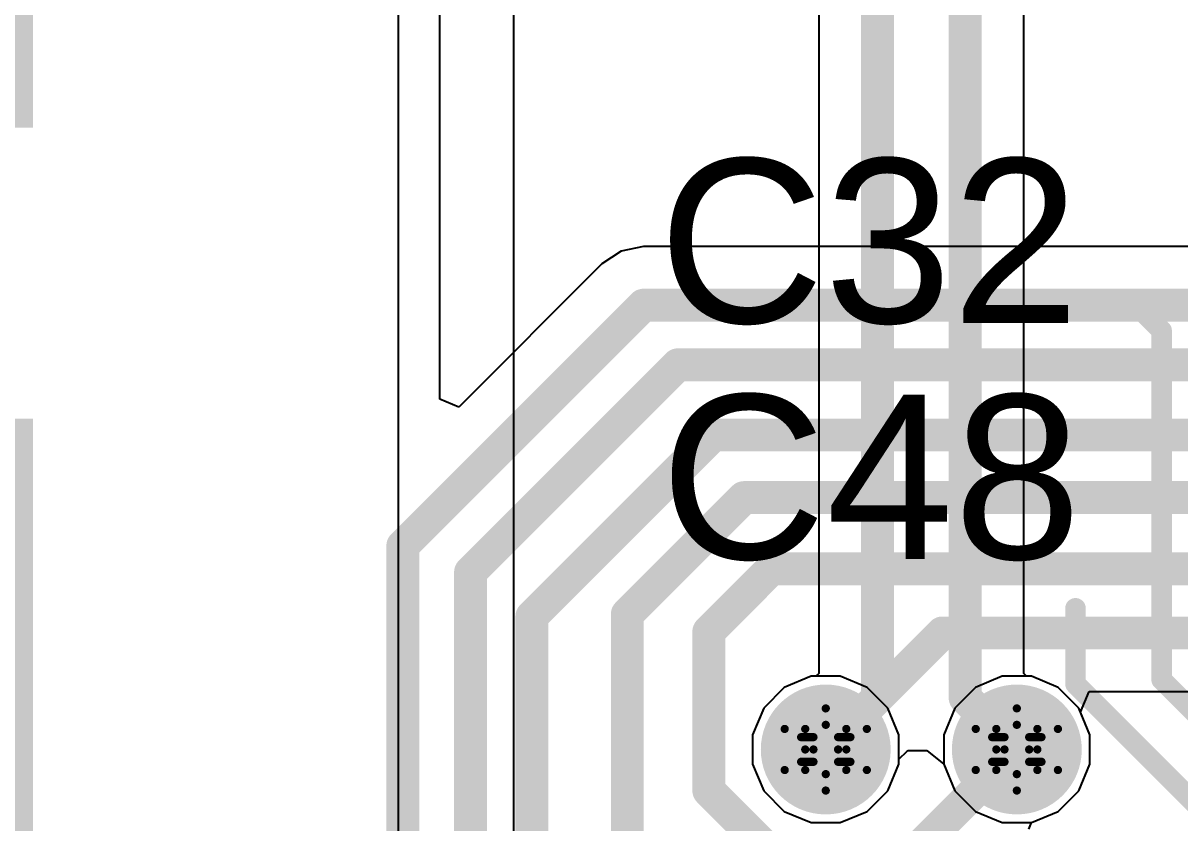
# Model space of a CAD drawing. Header units: inches. Extents: x -2.7 to 10.9, y -2.9 to 7.4.
# Drawn here: x -0.7064 to -0.4248, y 1.0058 to 1.2005 of the extents above; entities that cross this region are included whole.
import ezdxf

# ---------------------------------------------------------------- set-up
doc = ezdxf.new("R2010")
doc.units = ezdxf.units.IN
doc.header["$MEASUREMENT"] = 0
for name, color, linetype in [('Board Outline', 216, 'Continuous'), ('Bottom Layer', 5, 'Continuous'), ('Bottom Solder', 6, 'Continuous'), ('Drill Drawing', 1, 'Continuous'), ('Layer 2', 16, 'Continuous'), ('Layer 3', 76, 'Continuous'), ('Top Layer', 1, 'Continuous'), ('Top Overlay', 2, 'Continuous'), ('Top Solder', 216, 'Continuous'), ('Via Holes', 16, 'Continuous')]:
    doc.layers.add(name, color=color, linetype=linetype)
doc.styles.add('Arial', font='', dxfattribs={"height": 0.2})
doc.styles.get('Arial').set_extended_font_data('Arial')

# ---------------------------------------------------------------- blocks, each defined once
blk = doc.blocks.new('ESP_P_____A_______41')
at = {"layer": 'Top Layer'}
for points in [[(0.29528, 0.198), (0.27559, 0.198), (0.27559, 0.08701), (0.29528, 0.08701)], [(0.36614, 0.08701), (0.38583, 0.08701), (0.38583, 0.198), (0.36614, 0.198)], [(0.281, 0.08702), (0.281, 0.1067), (0.192, 0.1067), (0.192, 0.08702)], [(0.471, 0.08702), (0.471, 0.1067), (0.38, 0.1067), (0.38, 0.08702)]]:
    blk.add_hatch(color=1, dxfattribs=at).paths.add_polyline_path(points)

msp = doc.modelspace()

# ---------------------------------------------------------------- hatches: boundary and pattern name
at = {"layer": 'Bottom Layer'}
h = msp.add_hatch(color=5, dxfattribs=at)
edge = h.paths.add_edge_path()
edge.add_arc((-0.51102, 1.02363), 0.01181, 0, 360)
h = msp.add_hatch(color=5, dxfattribs=at)
edge = h.paths.add_edge_path()
edge.add_arc((-0.46451, 1.02363), 0.01181, 0, 360)
at = {"layer": 'Bottom Solder'}
h = msp.add_hatch(color=6, dxfattribs=at)
edge = h.paths.add_edge_path()
edge.add_arc((-0.51102, 1.02363), 0.01581, 0, 360)
h = msp.add_hatch(color=6, dxfattribs=at)
edge = h.paths.add_edge_path()
edge.add_arc((-0.46451, 1.02363), 0.01581, 0, 360)
at = {"layer": 'Layer 2'}
h = msp.add_hatch(color=16, dxfattribs=at)
edge = h.paths.add_edge_path()
edge.add_arc((-0.51102, 1.02363), 0.01181, 0, 360)
h = msp.add_hatch(color=16, dxfattribs=at)
edge = h.paths.add_edge_path()
edge.add_arc((-0.46451, 1.02363), 0.01181, 0, 360)
at = {"layer": 'Layer 3'}
h = msp.add_hatch(color=76, dxfattribs=at)
edge = h.paths.add_edge_path()
edge.add_arc((-0.51102, 1.02363), 0.01181, 0, 360)
h = msp.add_hatch(color=76, dxfattribs=at)
edge = h.paths.add_edge_path()
edge.add_arc((-0.46451, 1.02363), 0.01181, 0, 360)
at = {"layer": 'Top Layer'}
h = msp.add_hatch(color=1, dxfattribs=at)
edge = h.paths.add_edge_path()
edge.add_arc((-0.51102, 1.02363), 0.01181, 0, 360)
h = msp.add_hatch(color=1, dxfattribs=at)
edge = h.paths.add_edge_path()
edge.add_arc((-0.46451, 1.02363), 0.01181, 0, 360)
at = {"layer": 'Top Solder'}
h = msp.add_hatch(color=216, dxfattribs=at)
edge = h.paths.add_edge_path()
edge.add_arc((-0.51102, 1.02363), 0.01581, 0, 360)
h = msp.add_hatch(color=216, dxfattribs=at)
edge = h.paths.add_edge_path()
edge.add_arc((-0.46451, 1.02363), 0.01581, 0, 360)
at = {"layer": 'Via Holes'}
h = msp.add_hatch(color=7, dxfattribs=at)
edge = h.paths.add_edge_path()
edge.add_arc((-0.51102, 1.02363), 0.00591, 0, 360)
h = msp.add_hatch(color=7, dxfattribs=at)
edge = h.paths.add_edge_path()
edge.add_arc((-0.46451, 1.02363), 0.00591, 0, 360)

# ---------------------------------------------------------------- linework, layer by layer
at = {"layer": 'Board Outline'}
msp.add_lwpolyline([(-2.49969, 1.37795, 0.005, 0.005, -0.740599), (2.8433, 0.25075, 0.005, 0.005, 0)], format="xyseb", dxfattribs=at)
at = {"layer": 'Bottom Layer'}
for p, q in [((-0.605, 1.10892), (-0.605, 1.832)), ((-0.5554, 1.14607), (-0.56086, 1.14498)), ((-0.24699, 1.14607), (-0.5554, 1.14607)), ((-0.5554, 1.14607), (-0.5554, 1.14607)), ((-0.56086, 1.14498), (-0.5655, 1.14189)), ((-0.5655, 1.14189), (-0.60038, 1.107)), ((-0.60038, 1.107), (-0.605, 1.10892)), ((-0.449, 1.03273), (-0.44689, 1.03773)), ((-0.44689, 1.03773), (-0.33639, 1.03773)), ((-0.4467, 1.02717), (-0.449, 1.03273)), ((-0.4467, 1.02009), (-0.4467, 1.02717)), ((-0.44941, 1.01354), (-0.4467, 1.02009)), ((-0.45442, 1.00853), (-0.44941, 1.01354)), ((-0.46097, 1.00582), (-0.45442, 1.00853)), ((-0.46161, 1.00427), (-0.46097, 1.00582))]:
    msp.add_line(p, q, dxfattribs=at)
for points in [[(-0.61398, 1.07322, 0.008, 0.008, 0), (-0.5554, 1.1318, 0.008, 0.008, 0)], [(-0.5554, 1.1318, 0.008, 0.008, 0), (-0.24108, 1.1318, 0.008, 0.008, 0)], [(-0.59749, 1.06681, 0.008, 0.008, 0), (-0.547, 1.1173, 0.008, 0.008, 0)], [(-0.547, 1.1173, 0.008, 0.008, 0), (-0.24277, 1.1173, 0.008, 0.008, 0)], [(-0.58256, 1.05601, 0.008, 0.008, 0), (-0.53836, 1.10021, 0.008, 0.008, 0)], [(-0.53836, 1.10021, 0.008, 0.008, 0), (-0.28849, 1.10021, 0.008, 0.008, 0)], [(-0.55933, 1.05657, 0.008, 0.008, 0), (-0.53094, 1.08496, 0.008, 0.008, 0)], [(-0.53094, 1.08496, 0.008, 0.008, 0), (-0.29929, 1.08496, 0.008, 0.008, 0)], [(-0.61398, 0.47298, 0.008, 0.008, 0), (-0.61398, 1.07322, 0.008, 0.008, 0)], [(-0.59749, 0.50813, 0.008, 0.008, 0), (-0.59749, 1.06681, 0.008, 0.008, 0)], [(-0.5395, 1.05231, 0.008, 0.008, 0), (-0.52422, 1.0676, 0.008, 0.008, 0)], [(-0.52422, 1.0676, 0.008, 0.008, 0), (-0.30959, 1.0676, 0.008, 0.008, 0)], [(-0.58256, 0.53156, 0.008, 0.008, 0), (-0.58256, 1.05601, 0.008, 0.008, 0)], [(-0.55933, 1.00114, 0.008, 0.008, 0), (-0.55933, 1.05657, 0.008, 0.008, 0)], [(-0.5395, 1.01362, 0.008, 0.008, 0), (-0.5395, 1.05231, 0.008, 0.008, 0)], [(-0.51102, 1.02363, 0.008, 0.008, 0), (-0.48265, 1.052, 0.008, 0.008, 0)], [(-0.48265, 1.052, 0.008, 0.008, 0), (-0.31736, 1.052, 0.008, 0.008, 0)], [(-0.4886, 0.99954, 0.008, 0.008, 0), (-0.46451, 1.02363, 0.008, 0.008, 0)], [(-0.5395, 1.01362, 0.008, 0.008, 0), (-0.52542, 0.99954, 0.008, 0.008, 0)]]:
    msp.add_lwpolyline(points, format="xyseb", dxfattribs=at)
for points in [[(-0.5574, 1.1318, 0.004, 0.004, 1), (-0.5534, 1.1318, 0.004, 0.004, 1)], [(-0.5574, 1.1318, 0.004, 0.004, 1), (-0.5534, 1.1318, 0.004, 0.004, 1)], [(-0.549, 1.1173, 0.004, 0.004, 1), (-0.545, 1.1173, 0.004, 0.004, 1)], [(-0.549, 1.1173, 0.004, 0.004, 1), (-0.545, 1.1173, 0.004, 0.004, 1)], [(-0.54036, 1.10021, 0.004, 0.004, 1), (-0.53636, 1.10021, 0.004, 0.004, 1)], [(-0.54036, 1.10021, 0.004, 0.004, 1), (-0.53636, 1.10021, 0.004, 0.004, 1)], [(-0.53294, 1.08496, 0.004, 0.004, 1), (-0.52894, 1.08496, 0.004, 0.004, 1)], [(-0.53294, 1.08496, 0.004, 0.004, 1), (-0.52894, 1.08496, 0.004, 0.004, 1)], [(-0.61598, 1.07322, 0.004, 0.004, 1), (-0.61198, 1.07322, 0.004, 0.004, 1)], [(-0.61598, 1.07322, 0.004, 0.004, 1), (-0.61198, 1.07322, 0.004, 0.004, 1)], [(-0.59949, 1.06681, 0.004, 0.004, 1), (-0.59549, 1.06681, 0.004, 0.004, 1)], [(-0.59949, 1.06681, 0.004, 0.004, 1), (-0.59549, 1.06681, 0.004, 0.004, 1)], [(-0.52622, 1.0676, 0.004, 0.004, 1), (-0.52222, 1.0676, 0.004, 0.004, 1)], [(-0.52622, 1.0676, 0.004, 0.004, 1), (-0.52222, 1.0676, 0.004, 0.004, 1)], [(-0.58456, 1.05601, 0.004, 0.004, 1), (-0.58056, 1.05601, 0.004, 0.004, 1)], [(-0.58456, 1.05601, 0.004, 0.004, 1), (-0.58056, 1.05601, 0.004, 0.004, 1)], [(-0.56133, 1.05657, 0.004, 0.004, 1), (-0.55733, 1.05657, 0.004, 0.004, 1)], [(-0.56133, 1.05657, 0.004, 0.004, 1), (-0.55733, 1.05657, 0.004, 0.004, 1)], [(-0.5415, 1.05231, 0.004, 0.004, 1), (-0.5375, 1.05231, 0.004, 0.004, 1)], [(-0.5415, 1.05231, 0.004, 0.004, 1), (-0.5375, 1.05231, 0.004, 0.004, 1)], [(-0.48465, 1.052, 0.004, 0.004, 1), (-0.48065, 1.052, 0.004, 0.004, 1)], [(-0.48465, 1.052, 0.004, 0.004, 1), (-0.48065, 1.052, 0.004, 0.004, 1)], [(-0.51302, 1.02363, 0.004, 0.004, 1), (-0.50902, 1.02363, 0.004, 0.004, 1)], [(-0.46651, 1.02363, 0.004, 0.004, 1), (-0.46251, 1.02363, 0.004, 0.004, 1)], [(-0.5415, 1.01362, 0.004, 0.004, 1), (-0.5375, 1.01362, 0.004, 0.004, 1)], [(-0.5415, 1.01362, 0.004, 0.004, 1), (-0.5375, 1.01362, 0.004, 0.004, 1)]]:
    msp.add_lwpolyline(points, format="xyseb", close=True, dxfattribs=at)
at = {"layer": 'Drill Drawing'}
for points in [[(-0.51602, 1.02863, 0.002, 0.002, 0), (-0.51102, 1.03363, 0.002, 0.002, 0)], [(-0.51102, 1.03363, 0.002, 0.002, 0), (-0.50602, 1.02863, 0.002, 0.002, 0)], [(-0.46951, 1.02863, 0.002, 0.002, 0), (-0.46451, 1.03363, 0.002, 0.002, 0)], [(-0.46451, 1.03363, 0.002, 0.002, 0), (-0.45951, 1.02863, 0.002, 0.002, 0)], [(-0.51402, 1.02663, 0.002, 0.002, 0), (-0.51102, 1.02963, 0.002, 0.002, 0)], [(-0.51102, 1.02963, 0.002, 0.002, 0), (-0.50802, 1.02663, 0.002, 0.002, 0)], [(-0.46751, 1.02663, 0.002, 0.002, 0), (-0.46451, 1.02963, 0.002, 0.002, 0)], [(-0.46451, 1.02963, 0.002, 0.002, 0), (-0.46151, 1.02663, 0.002, 0.002, 0)], [(-0.52102, 1.02863, 0.002, 0.002, 0), (-0.51602, 1.02363, 0.002, 0.002, 0)], [(-0.52102, 1.02863, 0.002, 0.002, 0), (-0.51602, 1.02863, 0.002, 0.002, 0)], [(-0.50602, 1.02863, 0.002, 0.002, 0), (-0.50102, 1.02863, 0.002, 0.002, 0)], [(-0.50602, 1.02363, 0.002, 0.002, 0), (-0.50102, 1.02863, 0.002, 0.002, 0)], [(-0.47451, 1.02863, 0.002, 0.002, 0), (-0.46951, 1.02363, 0.002, 0.002, 0)], [(-0.47451, 1.02863, 0.002, 0.002, 0), (-0.46951, 1.02863, 0.002, 0.002, 0)], [(-0.45951, 1.02863, 0.002, 0.002, 0), (-0.45451, 1.02863, 0.002, 0.002, 0)], [(-0.45951, 1.02363, 0.002, 0.002, 0), (-0.45451, 1.02863, 0.002, 0.002, 0)], [(-0.51702, 1.02663, 0.002, 0.002, 0), (-0.51402, 1.02363, 0.002, 0.002, 0)], [(-0.51702, 1.02663, 0.002, 0.002, 0), (-0.51402, 1.02663, 0.002, 0.002, 0)], [(-0.50802, 1.02663, 0.002, 0.002, 0), (-0.50502, 1.02663, 0.002, 0.002, 0)], [(-0.50802, 1.02363, 0.002, 0.002, 0), (-0.50502, 1.02663, 0.002, 0.002, 0)], [(-0.47051, 1.02663, 0.002, 0.002, 0), (-0.46751, 1.02363, 0.002, 0.002, 0)], [(-0.47051, 1.02663, 0.002, 0.002, 0), (-0.46751, 1.02663, 0.002, 0.002, 0)], [(-0.46151, 1.02663, 0.002, 0.002, 0), (-0.45851, 1.02663, 0.002, 0.002, 0)], [(-0.46151, 1.02363, 0.002, 0.002, 0), (-0.45851, 1.02663, 0.002, 0.002, 0)], [(-0.52102, 1.01863, 0.002, 0.002, 0), (-0.51602, 1.02363, 0.002, 0.002, 0)], [(-0.51702, 1.02063, 0.002, 0.002, 0), (-0.51402, 1.02363, 0.002, 0.002, 0)], [(-0.50802, 1.02363, 0.002, 0.002, 0), (-0.50502, 1.02063, 0.002, 0.002, 0)], [(-0.50602, 1.02363, 0.002, 0.002, 0), (-0.50102, 1.01863, 0.002, 0.002, 0)], [(-0.47451, 1.01863, 0.002, 0.002, 0), (-0.46951, 1.02363, 0.002, 0.002, 0)], [(-0.47051, 1.02063, 0.002, 0.002, 0), (-0.46751, 1.02363, 0.002, 0.002, 0)], [(-0.46151, 1.02363, 0.002, 0.002, 0), (-0.45851, 1.02063, 0.002, 0.002, 0)], [(-0.45951, 1.02363, 0.002, 0.002, 0), (-0.45451, 1.01863, 0.002, 0.002, 0)], [(-0.52102, 1.01863, 0.002, 0.002, 0), (-0.51602, 1.01863, 0.002, 0.002, 0)], [(-0.51702, 1.02063, 0.002, 0.002, 0), (-0.51402, 1.02063, 0.002, 0.002, 0)], [(-0.51602, 1.01863, 0.002, 0.002, 0), (-0.51102, 1.01363, 0.002, 0.002, 0)], [(-0.51402, 1.02063, 0.002, 0.002, 0), (-0.51102, 1.01763, 0.002, 0.002, 0)], [(-0.51102, 1.01763, 0.002, 0.002, 0), (-0.50802, 1.02063, 0.002, 0.002, 0)], [(-0.51102, 1.01363, 0.002, 0.002, 0), (-0.50602, 1.01863, 0.002, 0.002, 0)], [(-0.50802, 1.02063, 0.002, 0.002, 0), (-0.50502, 1.02063, 0.002, 0.002, 0)], [(-0.50602, 1.01863, 0.002, 0.002, 0), (-0.50102, 1.01863, 0.002, 0.002, 0)], [(-0.47451, 1.01863, 0.002, 0.002, 0), (-0.46951, 1.01863, 0.002, 0.002, 0)], [(-0.47051, 1.02063, 0.002, 0.002, 0), (-0.46751, 1.02063, 0.002, 0.002, 0)], [(-0.46951, 1.01863, 0.002, 0.002, 0), (-0.46451, 1.01363, 0.002, 0.002, 0)], [(-0.46751, 1.02063, 0.002, 0.002, 0), (-0.46451, 1.01763, 0.002, 0.002, 0)], [(-0.46451, 1.01763, 0.002, 0.002, 0), (-0.46151, 1.02063, 0.002, 0.002, 0)], [(-0.46451, 1.01363, 0.002, 0.002, 0), (-0.45951, 1.01863, 0.002, 0.002, 0)], [(-0.46151, 1.02063, 0.002, 0.002, 0), (-0.45851, 1.02063, 0.002, 0.002, 0)], [(-0.45951, 1.01863, 0.002, 0.002, 0), (-0.45451, 1.01863, 0.002, 0.002, 0)]]:
    msp.add_lwpolyline(points, format="xyseb", dxfattribs=at)
for points in [[(-0.51152, 1.03363, 0.001, 0.001, 1), (-0.51052, 1.03363, 0.001, 0.001, 1)], [(-0.51152, 1.03363, 0.001, 0.001, 1), (-0.51052, 1.03363, 0.001, 0.001, 1)], [(-0.46501, 1.03363, 0.001, 0.001, 1), (-0.46401, 1.03363, 0.001, 0.001, 1)], [(-0.46501, 1.03363, 0.001, 0.001, 1), (-0.46401, 1.03363, 0.001, 0.001, 1)], [(-0.51152, 1.02963, 0.001, 0.001, 1), (-0.51052, 1.02963, 0.001, 0.001, 1)], [(-0.51152, 1.02963, 0.001, 0.001, 1), (-0.51052, 1.02963, 0.001, 0.001, 1)], [(-0.46501, 1.02963, 0.001, 0.001, 1), (-0.46401, 1.02963, 0.001, 0.001, 1)], [(-0.46501, 1.02963, 0.001, 0.001, 1), (-0.46401, 1.02963, 0.001, 0.001, 1)], [(-0.52152, 1.02863, 0.001, 0.001, 1), (-0.52052, 1.02863, 0.001, 0.001, 1)], [(-0.52152, 1.02863, 0.001, 0.001, 1), (-0.52052, 1.02863, 0.001, 0.001, 1)], [(-0.51652, 1.02863, 0.001, 0.001, 1), (-0.51552, 1.02863, 0.001, 0.001, 1)], [(-0.51652, 1.02863, 0.001, 0.001, 1), (-0.51552, 1.02863, 0.001, 0.001, 1)], [(-0.50652, 1.02863, 0.001, 0.001, 1), (-0.50552, 1.02863, 0.001, 0.001, 1)], [(-0.50652, 1.02863, 0.001, 0.001, 1), (-0.50552, 1.02863, 0.001, 0.001, 1)], [(-0.50152, 1.02863, 0.001, 0.001, 1), (-0.50052, 1.02863, 0.001, 0.001, 1)], [(-0.50152, 1.02863, 0.001, 0.001, 1), (-0.50052, 1.02863, 0.001, 0.001, 1)], [(-0.47501, 1.02863, 0.001, 0.001, 1), (-0.47401, 1.02863, 0.001, 0.001, 1)], [(-0.47501, 1.02863, 0.001, 0.001, 1), (-0.47401, 1.02863, 0.001, 0.001, 1)], [(-0.47001, 1.02863, 0.001, 0.001, 1), (-0.46901, 1.02863, 0.001, 0.001, 1)], [(-0.47001, 1.02863, 0.001, 0.001, 1), (-0.46901, 1.02863, 0.001, 0.001, 1)], [(-0.46001, 1.02863, 0.001, 0.001, 1), (-0.45901, 1.02863, 0.001, 0.001, 1)], [(-0.46001, 1.02863, 0.001, 0.001, 1), (-0.45901, 1.02863, 0.001, 0.001, 1)], [(-0.45501, 1.02863, 0.001, 0.001, 1), (-0.45401, 1.02863, 0.001, 0.001, 1)], [(-0.45501, 1.02863, 0.001, 0.001, 1), (-0.45401, 1.02863, 0.001, 0.001, 1)], [(-0.51752, 1.02663, 0.001, 0.001, 1), (-0.51652, 1.02663, 0.001, 0.001, 1)], [(-0.51752, 1.02663, 0.001, 0.001, 1), (-0.51652, 1.02663, 0.001, 0.001, 1)], [(-0.51452, 1.02663, 0.001, 0.001, 1), (-0.51352, 1.02663, 0.001, 0.001, 1)], [(-0.51452, 1.02663, 0.001, 0.001, 1), (-0.51352, 1.02663, 0.001, 0.001, 1)], [(-0.50852, 1.02663, 0.001, 0.001, 1), (-0.50752, 1.02663, 0.001, 0.001, 1)], [(-0.50852, 1.02663, 0.001, 0.001, 1), (-0.50752, 1.02663, 0.001, 0.001, 1)], [(-0.50552, 1.02663, 0.001, 0.001, 1), (-0.50452, 1.02663, 0.001, 0.001, 1)], [(-0.50552, 1.02663, 0.001, 0.001, 1), (-0.50452, 1.02663, 0.001, 0.001, 1)], [(-0.47101, 1.02663, 0.001, 0.001, 1), (-0.47001, 1.02663, 0.001, 0.001, 1)], [(-0.47101, 1.02663, 0.001, 0.001, 1), (-0.47001, 1.02663, 0.001, 0.001, 1)], [(-0.46801, 1.02663, 0.001, 0.001, 1), (-0.46701, 1.02663, 0.001, 0.001, 1)], [(-0.46801, 1.02663, 0.001, 0.001, 1), (-0.46701, 1.02663, 0.001, 0.001, 1)], [(-0.46201, 1.02663, 0.001, 0.001, 1), (-0.46101, 1.02663, 0.001, 0.001, 1)], [(-0.46201, 1.02663, 0.001, 0.001, 1), (-0.46101, 1.02663, 0.001, 0.001, 1)], [(-0.45901, 1.02663, 0.001, 0.001, 1), (-0.45801, 1.02663, 0.001, 0.001, 1)], [(-0.45901, 1.02663, 0.001, 0.001, 1), (-0.45801, 1.02663, 0.001, 0.001, 1)], [(-0.51652, 1.02363, 0.001, 0.001, 1), (-0.51552, 1.02363, 0.001, 0.001, 1)], [(-0.51652, 1.02363, 0.001, 0.001, 1), (-0.51552, 1.02363, 0.001, 0.001, 1)], [(-0.51452, 1.02363, 0.001, 0.001, 1), (-0.51352, 1.02363, 0.001, 0.001, 1)], [(-0.51452, 1.02363, 0.001, 0.001, 1), (-0.51352, 1.02363, 0.001, 0.001, 1)], [(-0.50852, 1.02363, 0.001, 0.001, 1), (-0.50752, 1.02363, 0.001, 0.001, 1)], [(-0.50852, 1.02363, 0.001, 0.001, 1), (-0.50752, 1.02363, 0.001, 0.001, 1)], [(-0.50652, 1.02363, 0.001, 0.001, 1), (-0.50552, 1.02363, 0.001, 0.001, 1)], [(-0.50652, 1.02363, 0.001, 0.001, 1), (-0.50552, 1.02363, 0.001, 0.001, 1)], [(-0.47001, 1.02363, 0.001, 0.001, 1), (-0.46901, 1.02363, 0.001, 0.001, 1)], [(-0.47001, 1.02363, 0.001, 0.001, 1), (-0.46901, 1.02363, 0.001, 0.001, 1)], [(-0.46801, 1.02363, 0.001, 0.001, 1), (-0.46701, 1.02363, 0.001, 0.001, 1)], [(-0.46801, 1.02363, 0.001, 0.001, 1), (-0.46701, 1.02363, 0.001, 0.001, 1)], [(-0.46201, 1.02363, 0.001, 0.001, 1), (-0.46101, 1.02363, 0.001, 0.001, 1)], [(-0.46201, 1.02363, 0.001, 0.001, 1), (-0.46101, 1.02363, 0.001, 0.001, 1)], [(-0.46001, 1.02363, 0.001, 0.001, 1), (-0.45901, 1.02363, 0.001, 0.001, 1)], [(-0.46001, 1.02363, 0.001, 0.001, 1), (-0.45901, 1.02363, 0.001, 0.001, 1)], [(-0.52152, 1.01863, 0.001, 0.001, 1), (-0.52052, 1.01863, 0.001, 0.001, 1)], [(-0.52152, 1.01863, 0.001, 0.001, 1), (-0.52052, 1.01863, 0.001, 0.001, 1)], [(-0.51752, 1.02063, 0.001, 0.001, 1), (-0.51652, 1.02063, 0.001, 0.001, 1)], [(-0.51752, 1.02063, 0.001, 0.001, 1), (-0.51652, 1.02063, 0.001, 0.001, 1)], [(-0.51652, 1.01863, 0.001, 0.001, 1), (-0.51552, 1.01863, 0.001, 0.001, 1)], [(-0.51652, 1.01863, 0.001, 0.001, 1), (-0.51552, 1.01863, 0.001, 0.001, 1)], [(-0.51452, 1.02063, 0.001, 0.001, 1), (-0.51352, 1.02063, 0.001, 0.001, 1)], [(-0.51452, 1.02063, 0.001, 0.001, 1), (-0.51352, 1.02063, 0.001, 0.001, 1)], [(-0.50852, 1.02063, 0.001, 0.001, 1), (-0.50752, 1.02063, 0.001, 0.001, 1)], [(-0.50852, 1.02063, 0.001, 0.001, 1), (-0.50752, 1.02063, 0.001, 0.001, 1)], [(-0.50652, 1.01863, 0.001, 0.001, 1), (-0.50552, 1.01863, 0.001, 0.001, 1)], [(-0.50652, 1.01863, 0.001, 0.001, 1), (-0.50552, 1.01863, 0.001, 0.001, 1)], [(-0.50552, 1.02063, 0.001, 0.001, 1), (-0.50452, 1.02063, 0.001, 0.001, 1)], [(-0.50552, 1.02063, 0.001, 0.001, 1), (-0.50452, 1.02063, 0.001, 0.001, 1)], [(-0.50152, 1.01863, 0.001, 0.001, 1), (-0.50052, 1.01863, 0.001, 0.001, 1)], [(-0.50152, 1.01863, 0.001, 0.001, 1), (-0.50052, 1.01863, 0.001, 0.001, 1)], [(-0.47501, 1.01863, 0.001, 0.001, 1), (-0.47401, 1.01863, 0.001, 0.001, 1)], [(-0.47501, 1.01863, 0.001, 0.001, 1), (-0.47401, 1.01863, 0.001, 0.001, 1)], [(-0.47101, 1.02063, 0.001, 0.001, 1), (-0.47001, 1.02063, 0.001, 0.001, 1)], [(-0.47101, 1.02063, 0.001, 0.001, 1), (-0.47001, 1.02063, 0.001, 0.001, 1)], [(-0.47001, 1.01863, 0.001, 0.001, 1), (-0.46901, 1.01863, 0.001, 0.001, 1)], [(-0.47001, 1.01863, 0.001, 0.001, 1), (-0.46901, 1.01863, 0.001, 0.001, 1)], [(-0.46801, 1.02063, 0.001, 0.001, 1), (-0.46701, 1.02063, 0.001, 0.001, 1)], [(-0.46801, 1.02063, 0.001, 0.001, 1), (-0.46701, 1.02063, 0.001, 0.001, 1)], [(-0.46201, 1.02063, 0.001, 0.001, 1), (-0.46101, 1.02063, 0.001, 0.001, 1)], [(-0.46201, 1.02063, 0.001, 0.001, 1), (-0.46101, 1.02063, 0.001, 0.001, 1)], [(-0.46001, 1.01863, 0.001, 0.001, 1), (-0.45901, 1.01863, 0.001, 0.001, 1)], [(-0.46001, 1.01863, 0.001, 0.001, 1), (-0.45901, 1.01863, 0.001, 0.001, 1)], [(-0.45901, 1.02063, 0.001, 0.001, 1), (-0.45801, 1.02063, 0.001, 0.001, 1)], [(-0.45901, 1.02063, 0.001, 0.001, 1), (-0.45801, 1.02063, 0.001, 0.001, 1)], [(-0.45501, 1.01863, 0.001, 0.001, 1), (-0.45401, 1.01863, 0.001, 0.001, 1)], [(-0.45501, 1.01863, 0.001, 0.001, 1), (-0.45401, 1.01863, 0.001, 0.001, 1)], [(-0.51152, 1.01763, 0.001, 0.001, 1), (-0.51052, 1.01763, 0.001, 0.001, 1)], [(-0.51152, 1.01763, 0.001, 0.001, 1), (-0.51052, 1.01763, 0.001, 0.001, 1)], [(-0.46501, 1.01763, 0.001, 0.001, 1), (-0.46401, 1.01763, 0.001, 0.001, 1)], [(-0.46501, 1.01763, 0.001, 0.001, 1), (-0.46401, 1.01763, 0.001, 0.001, 1)], [(-0.51152, 1.01363, 0.001, 0.001, 1), (-0.51052, 1.01363, 0.001, 0.001, 1)], [(-0.51152, 1.01363, 0.001, 0.001, 1), (-0.51052, 1.01363, 0.001, 0.001, 1)], [(-0.46501, 1.01363, 0.001, 0.001, 1), (-0.46401, 1.01363, 0.001, 0.001, 1)], [(-0.46501, 1.01363, 0.001, 0.001, 1), (-0.46401, 1.01363, 0.001, 0.001, 1)]]:
    msp.add_lwpolyline(points, format="xyseb", close=True, dxfattribs=at)
at = {"layer": 'Layer 2'}
for p, q in [((-0.615, 0.405), (-0.615, 1.832)), ((-0.51457, 1.04144), (-0.52111, 1.03873)), ((-0.50748, 1.04144), (-0.51457, 1.04144)), ((-0.50093, 1.03873), (-0.50748, 1.04144)), ((-0.46805, 1.04144), (-0.4746, 1.03873)), ((-0.46097, 1.04144), (-0.46805, 1.04144)), ((-0.45442, 1.03873), (-0.46097, 1.04144)), ((-0.52111, 1.03873), (-0.52612, 1.03372)), ((-0.49592, 1.03372), (-0.50093, 1.03873)), ((-0.4746, 1.03873), (-0.47961, 1.03372)), ((-0.44941, 1.03372), (-0.45442, 1.03873)), ((-0.52612, 1.03372), (-0.52883, 1.02717)), ((-0.49321, 1.02717), (-0.49592, 1.03372)), ((-0.47961, 1.03372), (-0.48232, 1.02717)), ((-0.4467, 1.02717), (-0.44941, 1.03372)), ((-0.52883, 1.02717), (-0.52883, 1.02009)), ((-0.49321, 1.02009), (-0.49321, 1.02717)), ((-0.48232, 1.02717), (-0.48232, 1.02009)), ((-0.4467, 1.02009), (-0.4467, 1.02717)), ((-0.52883, 1.02009), (-0.52612, 1.01354)), ((-0.49592, 1.01354), (-0.49321, 1.02009)), ((-0.48232, 1.02009), (-0.47961, 1.01354)), ((-0.44941, 1.01354), (-0.4467, 1.02009)), ((-0.52612, 1.01354), (-0.52111, 1.00853)), ((-0.50093, 1.00853), (-0.49592, 1.01354)), ((-0.47961, 1.01354), (-0.4746, 1.00853)), ((-0.45442, 1.00853), (-0.44941, 1.01354)), ((-0.52111, 1.00853), (-0.51457, 1.00582)), ((-0.50748, 1.00582), (-0.50093, 1.00853)), ((-0.4746, 1.00853), (-0.46805, 1.00582)), ((-0.46097, 1.00582), (-0.45442, 1.00853)), ((-0.51457, 1.00582), (-0.50748, 1.00582)), ((-0.46805, 1.00582), (-0.46097, 1.00582))]:
    msp.add_line(p, q, dxfattribs=at)
at = {"layer": 'Layer 3'}
for p, q in [((-0.58699, 0.79629), (-0.58699, 1.832)), ((-0.51457, 1.04144), (-0.52111, 1.03873)), ((-0.50748, 1.04144), (-0.51457, 1.04144)), ((-0.50093, 1.03873), (-0.50748, 1.04144)), ((-0.46805, 1.04144), (-0.4746, 1.03873)), ((-0.46097, 1.04144), (-0.46805, 1.04144)), ((-0.45442, 1.03873), (-0.46097, 1.04144)), ((-0.52111, 1.03873), (-0.52612, 1.03372)), ((-0.49592, 1.03372), (-0.50093, 1.03873)), ((-0.4746, 1.03873), (-0.47961, 1.03372)), ((-0.44941, 1.03372), (-0.45442, 1.03873)), ((-0.52612, 1.03372), (-0.52883, 1.02717)), ((-0.49321, 1.02717), (-0.49592, 1.03372)), ((-0.47961, 1.03372), (-0.48232, 1.02717)), ((-0.4467, 1.02717), (-0.44941, 1.03372)), ((-0.52883, 1.02717), (-0.52883, 1.02009)), ((-0.49321, 1.02009), (-0.49321, 1.02717)), ((-0.48232, 1.02717), (-0.48232, 1.02009)), ((-0.4467, 1.02009), (-0.4467, 1.02717)), ((-0.52883, 1.02009), (-0.52612, 1.01354)), ((-0.49592, 1.01354), (-0.49321, 1.02009)), ((-0.48232, 1.02009), (-0.47961, 1.01354)), ((-0.44941, 1.01354), (-0.4467, 1.02009)), ((-0.52612, 1.01354), (-0.52111, 1.00853)), ((-0.50093, 1.00853), (-0.49592, 1.01354)), ((-0.47961, 1.01354), (-0.4746, 1.00853)), ((-0.45442, 1.00853), (-0.44941, 1.01354)), ((-0.52111, 1.00853), (-0.51457, 1.00582)), ((-0.50748, 1.00582), (-0.50093, 1.00853)), ((-0.4746, 1.00853), (-0.46805, 1.00582)), ((-0.46097, 1.00582), (-0.45442, 1.00853)), ((-0.51457, 1.00582), (-0.50748, 1.00582)), ((-0.46805, 1.00582), (-0.46097, 1.00582))]:
    msp.add_line(p, q, dxfattribs=at)
at = {"layer": 'Top Layer'}
for p, q in [((-0.615, 0.92879), (-0.615, 1.7501)), ((-0.51271, 1.65435), (-0.51271, 1.04213)), ((-0.46282, 1.04213), (-0.46282, 1.28078)), ((-0.51271, 1.04213), (-0.5134, 1.04144)), ((-0.46214, 1.04144), (-0.46282, 1.04213)), ((-0.51457, 1.04144), (-0.52111, 1.03873)), ((-0.5134, 1.04144), (-0.51457, 1.04144)), ((-0.46097, 1.04144), (-0.46214, 1.04144)), ((-0.45442, 1.03873), (-0.46097, 1.04144)), ((-0.52111, 1.03873), (-0.52612, 1.03372)), ((-0.44941, 1.03372), (-0.45442, 1.03873)), ((-0.52612, 1.03372), (-0.52883, 1.02717)), ((-0.4467, 1.02717), (-0.44941, 1.03372)), ((-0.52883, 1.02717), (-0.52883, 1.02009)), ((-0.4467, 1.02009), (-0.4467, 1.02717)), ((-0.49321, 1.02125), (-0.49121, 1.02325)), ((-0.49121, 1.02325), (-0.491, 1.0234)), ((-0.491, 1.0234), (-0.48643, 1.0234)), ((-0.48643, 1.0234), (-0.48232, 1.02009)), ((-0.52883, 1.02009), (-0.52612, 1.01354)), ((-0.49592, 1.01354), (-0.49321, 1.02009)), ((-0.49321, 1.02009), (-0.49321, 1.02125)), ((-0.48232, 1.02009), (-0.47961, 1.01354)), ((-0.44941, 1.01354), (-0.4467, 1.02009)), ((-0.52612, 1.01354), (-0.52111, 1.00853)), ((-0.50093, 1.00853), (-0.49592, 1.01354)), ((-0.47961, 1.01354), (-0.4746, 1.00853)), ((-0.45442, 1.00853), (-0.44941, 1.01354)), ((-0.52111, 1.00853), (-0.51457, 1.00582)), ((-0.50748, 1.00582), (-0.50093, 1.00853)), ((-0.4746, 1.00853), (-0.46805, 1.00582)), ((-0.46097, 1.00582), (-0.45442, 1.00853)), ((-0.51457, 1.00582), (-0.50748, 1.00582)), ((-0.46805, 1.00582), (-0.46097, 1.00582))]:
    msp.add_line(p, q, dxfattribs=at)
for points in [[(-0.4771, 1.03621, 0.008, 0.008, 0), (-0.4771, 1.6641, 0.008, 0.008, 0)], [(-0.49844, 1.03621, 0.008, 0.008, 0), (-0.49844, 1.66026, 0.008, 0.008, 0)], [(-0.51102, 1.02363, 0.008, 0.008, 0), (-0.49844, 1.03621, 0.008, 0.008, 0)], [(-0.4771, 1.03621, 0.008, 0.008, 0), (-0.46451, 1.02363, 0.008, 0.008, 0)]]:
    msp.add_lwpolyline(points, format="xyseb", dxfattribs=at)
for points in [[(-0.50044, 1.03621, 0.004, 0.004, 1), (-0.49644, 1.03621, 0.004, 0.004, 1)], [(-0.50044, 1.03621, 0.004, 0.004, 1), (-0.49644, 1.03621, 0.004, 0.004, 1)], [(-0.4791, 1.03621, 0.004, 0.004, 1), (-0.4751, 1.03621, 0.004, 0.004, 1)], [(-0.4791, 1.03621, 0.004, 0.004, 1), (-0.4751, 1.03621, 0.004, 0.004, 1)], [(-0.51302, 1.02363, 0.004, 0.004, 1), (-0.50902, 1.02363, 0.004, 0.004, 1)], [(-0.46651, 1.02363, 0.004, 0.004, 1), (-0.46251, 1.02363, 0.004, 0.004, 1)]]:
    msp.add_lwpolyline(points, format="xyseb", close=True, dxfattribs=at)
at = {"layer": 'Top Overlay'}
for points in [[(-0.43544, 1.1318, 0.005, 0.005, 0), (-0.42927, 1.12563, 0.005, 0.005, 0)], [(-0.42927, 1.06377, 0.005, 0.005, 0), (-0.42927, 1.12563, 0.005, 0.005, 0)], [(-0.42927, 1.04063, 0.005, 0.005, 0), (-0.42927, 1.06377, 0.005, 0.005, 0)], [(-0.45023, 1.03957, 0.005, 0.005, 0), (-0.45023, 1.058, 0.005, 0.005, 0)], [(-0.45023, 1.03957, 0.005, 0.005, 0), (-0.37801, 0.96736, 0.005, 0.005, 0)], [(-0.42927, 1.04063, 0.005, 0.005, 0), (-0.397, 1.00836, 0.005, 0.005, 0)]]:
    msp.add_lwpolyline(points, format="xyseb", dxfattribs=at)
for points in [[(-0.43669, 1.1318, 0.0025, 0.0025, 1), (-0.43419, 1.1318, 0.0025, 0.0025, 1)], [(-0.43052, 1.12563, 0.0025, 0.0025, 1), (-0.42802, 1.12563, 0.0025, 0.0025, 1)], [(-0.43052, 1.12563, 0.0025, 0.0025, 1), (-0.42802, 1.12563, 0.0025, 0.0025, 1)], [(-0.43052, 1.06377, 0.0025, 0.0025, 1), (-0.42802, 1.06377, 0.0025, 0.0025, 1)], [(-0.43052, 1.06377, 0.0025, 0.0025, 1), (-0.42802, 1.06377, 0.0025, 0.0025, 1)], [(-0.45148, 1.058, 0.0025, 0.0025, 1), (-0.44898, 1.058, 0.0025, 0.0025, 1)], [(-0.45148, 1.03957, 0.0025, 0.0025, 1), (-0.44898, 1.03957, 0.0025, 0.0025, 1)], [(-0.45148, 1.03957, 0.0025, 0.0025, 1), (-0.44898, 1.03957, 0.0025, 0.0025, 1)], [(-0.43052, 1.04063, 0.0025, 0.0025, 1), (-0.42802, 1.04063, 0.0025, 0.0025, 1)], [(-0.43052, 1.04063, 0.0025, 0.0025, 1), (-0.42802, 1.04063, 0.0025, 0.0025, 1)]]:
    msp.add_lwpolyline(points, format="xyseb", close=True, dxfattribs=at)

# ---------------------------------------------------------------- block references
at = {"rotation": 90}
msp.add_blockref('ESP_P_____A_______41', (-0.61699, 0.80886), dxfattribs=at)

# ---------------------------------------------------------------- texts
at = {"layer": 'Top Overlay', "style": 'Arial'}
for s, p in [('C32', (-0.55175, 1.12747)), ('C48', (-0.55132, 1.07001))]:
    msp.add_text(s, height=0.04, dxfattribs=at).set_placement(p)

doc.saveas('drawing.dxf')
